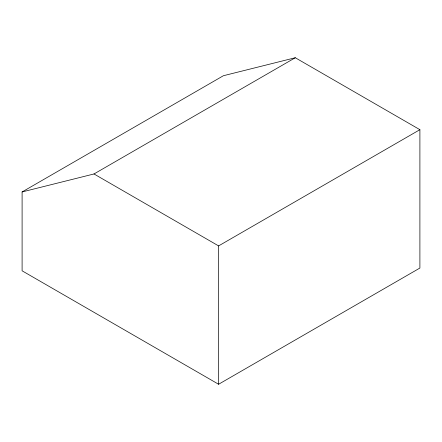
<?xml version="1.0" encoding="UTF-8"?>
<svg xmlns="http://www.w3.org/2000/svg" width="442" height="442" viewBox="0 0 442 442"><rect width="100%" height="100%" fill="white"/><g stroke="black" fill="none" stroke-linecap="round" stroke-linejoin="round"><path stroke-width="0.66" d="M22.1 191.944L223.398 75.726L295.289 57.742L419.9 129.683L419.9 268.04L218.602 384.258L22.1 270.808L22.1 191.944L93.991 173.96L295.289 57.742M93.991 173.96L218.602 245.901L419.9 129.683M218.602 245.901L218.602 384.258"/></g></svg>
